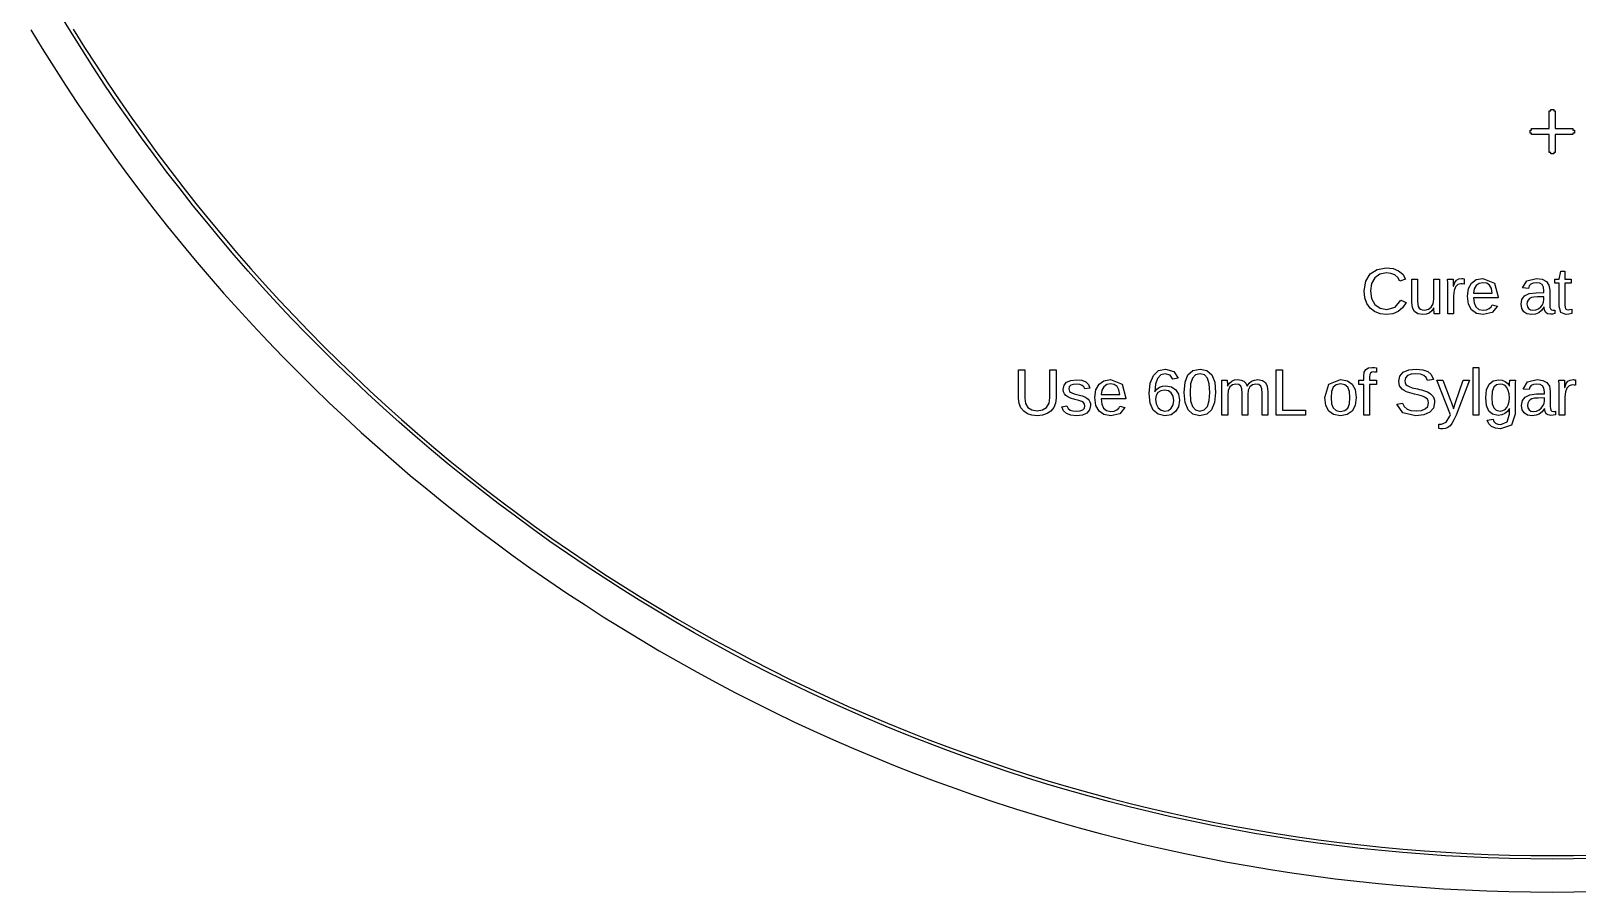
# Model space of a CAD drawing. Extents: x -16 to 132, y -40 to 113.
# Drawn here: x -10.4 to 56.3, y -39.7 to -2.6 of the extents above; entities that cross this region are included whole.
import ezdxf

# ---------------------------------------------------------------- set-up
doc = ezdxf.new("R2010")
doc.units = 0

msp = doc.modelspace()

# ---------------------------------------------------------------- linework, layer by layer
for p, q in [((-8.69507, -2.56995), (-9.17355, -1.78264)), ((-10.3958, -2.51524), (-9.90825, -3.31749)), ((-8.20695, -3.35133), (-8.69507, -2.56995)), ((-8.56737, -2.49126), (-8.08023, -3.27107)), ((-9.90825, -3.31749), (-9.41087, -4.11369)), ((-8.08023, -3.27107), (-7.58357, -4.04486)), ((-7.7093, -4.12665), (-8.20695, -3.35133)), ((-9.41087, -4.11369), (-8.90378, -4.90375)), ((-7.20216, -4.89581), (-7.7093, -4.12665)), ((-7.58357, -4.04486), (-7.07744, -4.81248)), ((-8.90378, -4.90375), (-8.38701, -5.6875)), ((-6.68562, -5.65869), (-7.20216, -4.89581)), ((-7.07744, -4.81248), (-6.56194, -5.57384)), ((-8.38701, -5.6875), (-7.86066, -6.46486)), ((-6.15976, -6.41518), (-6.68562, -5.65869)), ((-6.56194, -5.57384), (-6.03712, -6.32881)), ((55.1565, -6.00777), (55.1565, -5.94385)), ((55.1565, -5.94385), (55.2843, -5.94385)), ((55.2843, -5.94385), (55.2843, -6.00777)), ((-7.86066, -6.46486), (-7.32481, -7.2357)), ((-5.62465, -7.16516), (-6.15976, -6.41518)), ((-6.03712, -6.32881), (-5.50308, -7.07729)), ((55.0926, -6.77472), (55.0926, -6.00777)), ((55.0926, -6.00777), (55.1565, -6.00777)), ((55.2843, -6.00777), (55.3482, -6.00777)), ((55.3482, -6.00777), (55.3482, -6.77472)), ((-7.32481, -7.2357), (-6.77956, -7.99992)), ((-5.08038, -7.90851), (-5.62465, -7.16516)), ((-5.50308, -7.07729), (-4.9599, -7.81915)), ((54.2617, -6.96646), (54.2617, -6.83862)), ((54.2617, -6.83862), (54.3256, -6.83862)), ((54.3256, -6.96646), (54.2617, -6.96646)), ((54.3256, -6.83862), (54.3256, -6.77472)), ((54.3256, -6.77472), (55.0926, -6.77472)), ((54.3256, -7.03036), (54.3256, -6.96646)), ((55.0926, -7.03036), (54.3256, -7.03036)), ((55.0926, -7.79732), (55.0926, -7.03036)), ((55.3482, -6.77472), (56.1152, -6.77472)), ((56.1152, -7.03036), (55.3482, -7.03036)), ((55.3482, -7.03036), (55.3482, -7.79732)), ((56.1152, -6.77472), (56.1152, -6.83862)), ((56.1152, -6.83862), (56.1791, -6.83862)), ((56.1791, -6.96646), (56.1152, -6.96646)), ((56.1152, -6.96646), (56.1152, -7.03036)), ((56.1791, -6.83862), (56.1791, -6.96646)), ((-6.77956, -7.99992), (-6.22496, -8.75737)), ((-4.52704, -8.64513), (-5.08038, -7.90851)), ((-4.9599, -7.81915), (-4.40765, -8.55429)), ((55.1565, -7.79732), (55.0926, -7.79732)), ((55.1565, -7.86124), (55.1565, -7.79732)), ((55.2843, -7.86124), (55.1565, -7.86124)), ((55.3482, -7.79732), (55.2843, -7.79732)), ((55.2843, -7.79732), (55.2843, -7.86124)), ((-3.96469, -9.37489), (-4.52704, -8.64513)), ((-4.40765, -8.55429), (-3.84644, -9.28261)), ((-6.22496, -8.75737), (-5.6611, -9.50798)), ((-3.84644, -9.28261), (-3.27632, -10.004)), ((-5.6611, -9.50798), (-5.08809, -10.2516)), ((-3.39343, -10.0977), (-3.96469, -9.37489)), ((-5.08809, -10.2516), (-4.50598, -10.9881)), ((-2.81334, -10.8135), (-3.39343, -10.0977)), ((-3.27632, -10.004), (-2.69739, -10.7183)), ((-4.50598, -10.9881), (-3.91489, -11.7175)), ((-2.22452, -11.522), (-2.81334, -10.8135)), ((-2.69739, -10.7183), (-2.10974, -11.4255)), ((-3.91489, -11.7175), (-3.31488, -12.4395)), ((-1.62703, -12.2233), (-2.22452, -11.522)), ((-2.10974, -11.4255), (-1.51346, -12.1254)), ((-3.31488, -12.4395), (-2.70605, -13.1541)), ((-1.021, -12.9173), (-1.62703, -12.2233)), ((-1.51346, -12.1254), (-0.90863, -12.8179)), ((-2.70605, -13.1541), (-2.08852, -13.8612)), ((-0.40649, -13.6037), (-1.021, -12.9173)), ((-0.90863, -12.8179), (-0.29535, -13.5029)), ((47.1783, -13.3571), (47.3676, -13.0416)), ((47.3676, -13.0416), (47.6686, -12.8429)), ((47.5645, -13.2018), (47.4293, -13.4492)), ((47.7809, -13.0452), (47.5645, -13.2018)), ((47.6686, -12.8429), (48.0666, -12.7767)), ((48.0694, -12.993), (47.7809, -13.0452)), ((48.0666, -12.7767), (48.353, -12.8072)), ((48.262, -13.0156), (48.0694, -12.993)), ((48.4265, -13.0832), (48.262, -13.0156)), ((48.353, -12.8072), (48.5881, -12.8987)), ((48.5564, -13.1935), (48.4265, -13.0832)), ((48.6449, -13.3439), (48.5564, -13.1935)), ((48.5881, -12.8987), (48.7698, -13.0502)), ((48.896, -13.2607), (48.6449, -13.3439)), ((48.7698, -13.0502), (48.896, -13.2607)), ((49.1587, -14.2593), (49.1587, -13.2593)), ((49.1587, -13.2593), (49.4097, -13.2593)), ((49.4097, -13.2593), (49.4097, -14.2107)), ((50.1073, -14.1289), (50.1073, -13.2593)), ((50.1073, -13.2593), (50.357, -13.2593)), ((50.357, -13.2593), (50.357, -14.4395)), ((50.7118, -13.4424), (50.7056, -13.2593)), ((50.7056, -13.2593), (50.9414, -13.2593)), ((50.9414, -13.2593), (50.9497, -13.4635)), ((51.0221, -13.4035), (51.0953, -13.3023)), ((51.0953, -13.3023), (51.1889, -13.2493)), ((51.1889, -13.2493), (51.3144, -13.2316)), ((51.3144, -13.2316), (51.3647, -13.2351)), ((51.3647, -13.2351), (51.4157, -13.2455)), ((51.4157, -13.2455), (51.4157, -13.4743)), ((51.7354, -13.4299), (51.9468, -13.2812)), ((51.9468, -13.2812), (52.2326, -13.2316)), ((52.2326, -13.2316), (52.7288, -13.431)), ((53.9414, -13.6366), (54.1238, -13.3328)), ((54.1238, -13.3328), (54.5433, -13.2316)), ((54.5433, -13.2316), (54.7912, -13.264)), ((54.7912, -13.264), (54.9691, -13.3613)), ((55.3399, -13.441), (55.3399, -13.2593)), ((55.3399, -13.2593), (55.523, -13.2593)), ((55.523, -13.2593), (55.5965, -12.9237)), ((55.5965, -12.9237), (55.7629, -12.9237)), ((55.7629, -12.9237), (55.7629, -13.2593)), ((55.7629, -13.2593), (56.0403, -13.2593)), ((56.0403, -13.2593), (56.0403, -13.441)), ((-2.08852, -13.8612), (-1.46234, -14.5606)), ((0.21638, -14.2825), (-0.40649, -13.6037)), ((-0.29535, -13.5029), (0.32628, -14.1804)), ((47.1152, -13.7738), (47.1783, -13.3571)), ((47.1434, -14.0649), (47.1152, -13.7738)), ((47.4293, -13.4492), (47.3842, -13.7738)), ((47.3842, -13.7738), (47.4312, -14.0979)), ((50.7139, -13.6088), (50.7118, -13.4424)), ((50.7139, -14.7599), (50.7139, -13.6088)), ((50.9497, -13.4635), (50.9525, -13.5658)), ((50.9525, -13.5658), (50.958, -13.5658)), ((50.958, -13.5658), (51.0221, -13.4035)), ((50.984, -13.757), (50.9636, -13.9777)), ((50.9636, -13.9777), (50.9636, -14.7599)), ((51.0454, -13.5943), (50.984, -13.757)), ((51.1456, -13.4939), (51.0454, -13.5943)), ((51.2825, -13.4604), (51.1456, -13.4939)), ((51.3574, -13.4639), (51.2825, -13.4604)), ((51.4157, -13.4743), (51.3574, -13.4639)), ((51.5614, -13.9999), (51.6049, -13.6716)), ((51.6049, -14.3428), (51.5614, -13.9999)), ((51.6049, -13.6716), (51.7354, -13.4299)), ((51.8591, -13.6815), (51.8263, -13.8709)), ((51.8263, -13.8709), (52.6362, -13.8709)), ((51.9407, -13.5374), (51.8591, -13.6815)), ((52.0657, -13.4464), (51.9407, -13.5374)), ((52.2285, -13.416), (52.0657, -13.4464)), ((52.3939, -13.4433), (52.2285, -13.416)), ((52.5156, -13.5249), (52.3939, -13.4433)), ((52.5957, -13.6659), (52.5156, -13.5249)), ((52.6362, -13.8709), (52.5957, -13.6659)), ((52.7288, -13.431), (52.8942, -14.0291)), ((53.9131, -14.1351), (54.0281, -13.9833)), ((54.2021, -13.6602), (53.9414, -13.6366)), ((54.0281, -13.9833), (54.2283, -13.8876)), ((54.2327, -13.5523), (54.2021, -13.6602)), ((54.2283, -13.8876), (54.5225, -13.8501)), ((54.2937, -13.4785), (54.2327, -13.5523)), ((54.3929, -13.4358), (54.2937, -13.4785)), ((54.5378, -13.4216), (54.3929, -13.4358)), ((54.5225, -13.8501), (54.8595, -13.8446)), ((54.682, -13.4414), (54.5378, -13.4216)), ((54.7819, -13.5007), (54.682, -13.4414)), ((54.8401, -13.6057), (54.7819, -13.5007)), ((54.8595, -13.7628), (54.8401, -13.6057)), ((54.8595, -13.8446), (54.8595, -13.7628)), ((54.9691, -13.3613), (55.0762, -13.5199)), ((55.0762, -13.5199), (55.112, -13.7364)), ((55.112, -13.7364), (55.112, -14.3827)), ((55.5133, -13.441), (55.3399, -13.441)), ((55.5133, -14.4424), (55.5133, -13.441)), ((56.0403, -13.441), (55.7629, -13.441)), ((55.7629, -13.441), (55.7629, -14.3882)), ((-1.46234, -14.5606), (-0.82764, -15.2523)), ((0.84755, -14.9536), (0.21638, -14.2825)), ((0.32628, -14.1804), (0.95619, -14.8502)), ((47.2282, -14.314), (47.1434, -14.0649)), ((47.3669, -14.5158), (47.2282, -14.314)), ((47.5569, -14.6649), (47.3669, -14.5158)), ((47.4312, -14.0979), (47.5721, -14.3515)), ((47.7925, -14.757), (47.5569, -14.6649)), ((47.5721, -14.3515), (47.7932, -14.5153)), ((47.7932, -14.5153), (48.0805, -14.5699)), ((48.0805, -14.5699), (48.44, -14.4683)), ((48.5749, -14.6559), (48.339, -14.7547)), ((48.44, -14.4683), (48.6976, -14.1636)), ((48.7689, -14.494), (48.5749, -14.6559)), ((48.6976, -14.1636), (48.914, -14.2717)), ((48.914, -14.2717), (48.7689, -14.494)), ((49.1873, -14.5021), (49.1587, -14.2593)), ((49.2731, -14.6649), (49.1873, -14.5021)), ((49.4206, -14.757), (49.2731, -14.6649)), ((49.4097, -14.2107), (49.417, -14.3425)), ((49.417, -14.3425), (49.4388, -14.4409)), ((49.4388, -14.4409), (49.4766, -14.5113)), ((49.4766, -14.5113), (49.5317, -14.5588)), ((49.5317, -14.5588), (49.6105, -14.5859)), ((49.6105, -14.5859), (49.719, -14.5949)), ((49.719, -14.5949), (49.8802, -14.564)), ((49.8802, -14.564), (50.0033, -14.4715)), ((50.0215, -14.636), (49.9152, -14.7232)), ((50.0033, -14.4715), (50.0813, -14.3241)), ((50.1143, -14.5034), (50.0215, -14.636)), ((50.0813, -14.3241), (50.1073, -14.1289)), ((50.1184, -14.5034), (50.1143, -14.5034)), ((50.121, -14.5954), (50.1184, -14.5034)), ((50.1233, -14.6525), (50.121, -14.5954)), ((50.1252, -14.6897), (50.1233, -14.6525)), ((50.357, -14.4395), (50.3591, -14.6507)), ((50.3591, -14.6507), (50.3653, -14.7599)), ((51.7354, -14.5893), (51.6049, -14.3428)), ((51.9492, -14.7381), (51.7354, -14.5893)), ((52.8942, -14.0623), (51.8235, -14.0623)), ((51.8235, -14.0623), (51.8502, -14.2908)), ((51.8502, -14.2908), (51.9303, -14.4604)), ((51.9303, -14.4604), (52.0617, -14.5654)), ((52.0617, -14.5654), (52.2424, -14.6005)), ((52.2424, -14.6005), (52.3885, -14.5842)), ((52.3885, -14.5842), (52.5024, -14.5353)), ((52.5024, -14.5353), (52.5844, -14.4614)), ((52.5844, -14.4614), (52.6349, -14.3702)), ((52.854, -14.4326), (52.6338, -14.6989)), ((52.6349, -14.3702), (52.854, -14.4326)), ((52.8942, -14.0291), (52.8942, -14.0623)), ((53.8748, -14.3411), (53.9131, -14.1351)), ((53.9033, -14.5269), (53.8748, -14.3411)), ((53.9886, -14.6684), (53.9033, -14.5269)), ((54.1304, -14.7578), (53.9886, -14.6684)), ((54.1436, -14.2437), (54.1314, -14.3453)), ((54.1314, -14.3453), (54.1479, -14.4534)), ((54.1799, -14.1636), (54.1436, -14.2437)), ((54.1479, -14.4534), (54.1973, -14.5339)), ((54.2391, -14.1032), (54.1799, -14.1636)), ((54.1973, -14.5339), (54.2772, -14.5838)), ((54.3193, -14.0609), (54.2391, -14.1032)), ((54.2772, -14.5838), (54.3852, -14.6005)), ((54.4315, -14.0353), (54.3193, -14.0609)), ((54.3852, -14.6005), (54.5149, -14.5849)), ((54.5863, -14.0249), (54.4315, -14.0353)), ((54.5149, -14.5849), (54.6293, -14.538)), ((54.8595, -14.0193), (54.5863, -14.0249)), ((54.6293, -14.538), (54.7248, -14.464)), ((54.756, -14.6197), (54.6369, -14.7162)), ((54.7248, -14.464), (54.7978, -14.3667)), ((54.8595, -14.4729), (54.756, -14.6197)), ((54.7978, -14.3667), (54.8441, -14.2563)), ((54.8441, -14.2563), (54.8595, -14.1428)), ((54.8595, -14.1428), (54.8595, -14.0193)), ((54.8678, -14.4729), (54.8595, -14.4729)), ((54.8899, -14.6076), (54.8678, -14.4729)), ((54.9393, -14.701), (54.8899, -14.6076)), ((55.112, -14.3827), (55.1192, -14.48)), ((55.1192, -14.48), (55.1411, -14.5498)), ((55.1411, -14.5498), (55.1834, -14.5919)), ((55.1834, -14.5919), (55.252, -14.606)), ((55.252, -14.606), (55.2905, -14.6036)), ((55.2905, -14.6036), (55.3338, -14.5963)), ((55.3338, -14.5963), (55.3338, -14.7516)), ((55.5882, -14.6972), (55.5133, -14.4424)), ((55.7629, -14.3882), (55.7717, -14.4803)), ((55.7717, -14.4803), (55.7983, -14.5401)), ((55.7983, -14.5401), (55.8466, -14.5729)), ((55.8466, -14.5729), (55.921, -14.5838)), ((55.921, -14.5838), (55.982, -14.5789)), ((55.982, -14.5789), (56.0652, -14.5644)), ((56.0652, -14.5644), (56.0652, -14.7488)), ((-0.82764, -15.2523), (-0.18448, -15.9362)), ((1.48691, -15.617), (0.84755, -14.9536)), ((0.95619, -14.8502), (1.59427, -15.5122)), ((48.068, -14.7877), (47.7925, -14.757)), ((48.339, -14.7547), (48.068, -14.7877)), ((49.6344, -14.7877), (49.4206, -14.757)), ((49.7885, -14.7715), (49.6344, -14.7877)), ((49.9152, -14.7232), (49.7885, -14.7715)), ((50.1267, -14.7225), (50.1252, -14.6897)), ((50.1281, -14.7471), (50.1267, -14.7225)), ((50.1295, -14.7599), (50.1281, -14.7471)), ((50.3653, -14.7599), (50.1295, -14.7599)), ((50.9636, -14.7599), (50.7139, -14.7599)), ((52.2424, -14.7877), (51.9492, -14.7381)), ((52.6338, -14.6989), (52.2424, -14.7877)), ((54.3284, -14.7877), (54.1304, -14.7578)), ((54.4964, -14.7698), (54.3284, -14.7877)), ((54.6369, -14.7162), (54.4964, -14.7698)), ((55.0213, -14.7556), (54.9393, -14.701)), ((55.1411, -14.7738), (55.0213, -14.7556)), ((55.2385, -14.7683), (55.1411, -14.7738)), ((55.3338, -14.7516), (55.2385, -14.7683)), ((55.8128, -14.7821), (55.5882, -14.6972)), ((55.9404, -14.7738), (55.8128, -14.7821)), ((56.0652, -14.7488), (55.9404, -14.7738)), ((-0.18448, -15.9362), (0.46699, -16.6122)), ((2.13437, -16.2724), (1.48691, -15.617)), ((1.59427, -15.5122), (2.24043, -16.1664)), ((0.46699, -16.6122), (1.12674, -17.28)), ((2.78981, -16.9199), (2.13437, -16.2724)), ((2.24043, -16.1664), (2.89456, -16.8125)), ((1.12674, -17.28), (1.79462, -17.9398)), ((3.45314, -17.5592), (2.78981, -16.9199)), ((2.89456, -16.8125), (3.55658, -17.4506)), ((32.2068, -18.4138), (32.2068, -17.1698)), ((32.2068, -17.1698), (32.4717, -17.1698)), ((32.4717, -17.1698), (32.4717, -18.3916)), ((33.5562, -18.3736), (33.5562, -17.1698)), ((33.5562, -17.1698), (33.8197, -17.1698)), ((33.8197, -17.1698), (33.8197, -18.3888)), ((38.0173, -17.4125), (38.2375, -17.2086)), ((38.2375, -17.2086), (38.5346, -17.1406)), ((38.5346, -17.1406), (38.8952, -17.2401)), ((38.8952, -17.2401), (39.0922, -17.5387)), ((39.5094, -17.3916), (39.7215, -17.2034)), ((39.7215, -17.2034), (40.0289, -17.1406)), ((40.0289, -17.1406), (40.3289, -17.2041)), ((40.3289, -17.2041), (40.5385, -17.3944)), ((43.3206, -19.1239), (43.3206, -17.1698)), ((43.3206, -17.1698), (43.5855, -17.1698)), ((43.5855, -17.1698), (43.5855, -18.9075)), ((47.0919, -17.4541), (47.1145, -17.2776)), ((47.1145, -17.2776), (47.1821, -17.1587)), ((47.1821, -17.1587), (47.2962, -17.091)), ((47.2962, -17.091), (47.4581, -17.0685)), ((47.3846, -17.3126), (47.3523, -17.3809)), ((47.4408, -17.2762), (47.3846, -17.3126)), ((47.5233, -17.2641), (47.4408, -17.2762)), ((47.4581, -17.0685), (47.5541, -17.0727)), ((47.5753, -17.2668), (47.5233, -17.2641)), ((47.5541, -17.0727), (47.6342, -17.0852)), ((47.6342, -17.2752), (47.5753, -17.2668)), ((47.6342, -17.0852), (47.6342, -17.2752)), ((48.6508, -17.4412), (48.7949, -17.2766)), ((48.7949, -17.2766), (49.0284, -17.1746)), ((49.0284, -17.1746), (49.3448, -17.1406)), ((49.3448, -17.1406), (49.6385, -17.1661)), ((49.6385, -17.1661), (49.8538, -17.2426)), ((49.8538, -17.2426), (50.0036, -17.3804)), ((51.8109, -19.1239), (51.8109, -17.0657)), ((51.8109, -17.0657), (52.0606, -17.0657)), ((52.0606, -17.0657), (52.0606, -19.1239)), ((1.79462, -17.9398), (2.47055, -18.5913)), ((4.12428, -18.1904), (3.45314, -17.5592)), ((3.55658, -17.4506), (4.22638, -18.0805)), ((34.1296, -18.0199), (34.1662, -17.8391)), ((34.1662, -17.8391), (34.2759, -17.7072)), ((34.2759, -17.7072), (34.4557, -17.6266)), ((34.3924, -17.9041), (34.3723, -17.995)), ((34.3723, -17.995), (34.3806, -18.0532)), ((34.4528, -17.8396), (34.3924, -17.9041)), ((34.5554, -17.8011), (34.4528, -17.8396)), ((34.4557, -17.6266), (34.7024, -17.5997)), ((34.7024, -17.7883), (34.5554, -17.8011)), ((34.7024, -17.5997), (34.9252, -17.6215)), ((34.8395, -17.8017), (34.7024, -17.7883)), ((34.9458, -17.8417), (34.8395, -17.8017)), ((34.9252, -17.6215), (35.097, -17.6871)), ((35.0192, -17.9067), (34.9458, -17.8417)), ((35.0575, -17.995), (35.0192, -17.9067)), ((35.2821, -17.9672), (35.0575, -17.995)), ((35.097, -17.6871), (35.2164, -17.8008)), ((35.2164, -17.8008), (35.2821, -17.9672)), ((35.5421, -18.0355), (35.6727, -17.7939)), ((35.6727, -17.7939), (35.884, -17.6451)), ((35.8779, -17.9014), (35.7963, -18.0454)), ((36.0029, -17.8103), (35.8779, -17.9014)), ((35.884, -17.6451), (36.1699, -17.5956)), ((36.1657, -17.78), (36.0029, -17.8103)), ((36.3311, -17.8072), (36.1657, -17.78)), ((36.1699, -17.5956), (36.666, -17.7949)), ((36.4528, -17.8889), (36.3311, -17.8072)), ((36.5329, -18.0298), (36.4528, -17.8889)), ((36.666, -17.7949), (36.8314, -18.393)), ((37.8356, -18.1919), (37.8811, -17.7432)), ((37.8811, -17.7432), (38.0173, -17.4125)), ((38.1132, -17.7857), (38.0839, -18.1184)), ((38.2011, -17.5421), (38.1132, -17.7857)), ((38.1657, -18.0073), (38.2753, -17.9263)), ((38.3424, -17.3929), (38.2011, -17.5421)), ((38.2753, -17.9263), (38.4077, -17.8769)), ((38.5318, -17.3431), (38.3424, -17.3929)), ((38.4077, -17.8769), (38.5582, -17.8604)), ((38.7364, -17.4028), (38.5318, -17.3431)), ((38.5582, -17.8604), (38.8007, -17.9027)), ((38.8536, -17.5816), (38.7364, -17.4028)), ((38.8007, -17.9027), (38.9874, -18.0296)), ((39.0922, -17.5387), (38.8536, -17.5816)), ((39.3451, -18.1461), (39.3862, -17.7058)), ((39.3862, -17.7058), (39.5094, -17.3916)), ((39.6226, -17.7779), (39.5975, -18.1461)), ((39.698, -17.5304), (39.6226, -17.7779)), ((39.831, -17.3899), (39.698, -17.5304)), ((40.0289, -17.3431), (39.831, -17.3899)), ((40.2218, -17.3906), (40.0289, -17.3431)), ((40.3513, -17.5331), (40.2218, -17.3906)), ((40.4246, -17.7814), (40.3513, -17.5331)), ((40.4491, -18.1461), (40.4246, -17.7814)), ((40.5385, -17.3944), (40.6618, -17.7092)), ((40.6618, -17.7092), (40.7029, -18.1461)), ((40.9717, -17.7325), (40.9655, -17.6233)), ((40.9655, -17.6233), (41.2013, -17.6233)), ((40.9738, -17.9437), (40.9717, -17.7325)), ((40.9738, -19.1239), (40.9738, -17.9437)), ((41.2013, -17.6233), (41.2027, -17.6361)), ((41.2027, -17.6361), (41.2041, -17.6607)), ((41.2041, -17.6607), (41.2056, -17.6935)), ((41.2056, -17.6935), (41.2075, -17.7308)), ((41.2075, -17.7308), (41.2098, -17.7878)), ((41.2098, -17.7878), (41.2124, -17.8798)), ((41.2124, -17.8798), (41.2165, -17.8798)), ((41.2165, -17.8798), (41.3029, -17.7446)), ((41.315, -17.9104), (41.2453, -18.0574)), ((41.3029, -17.7446), (41.401, -17.658)), ((41.4246, -17.8188), (41.315, -17.9104)), ((41.401, -17.658), (41.5164, -17.6111)), ((41.5674, -17.7883), (41.4246, -17.8188)), ((41.5164, -17.6111), (41.6548, -17.5956)), ((41.6988, -17.8091), (41.5674, -17.7883)), ((41.6548, -17.5956), (41.8075, -17.6125)), ((41.7824, -17.8715), (41.6988, -17.8091)), ((41.8271, -17.9884), (41.7824, -17.8715)), ((41.8075, -17.6125), (41.9245, -17.6635)), ((41.842, -18.1725), (41.8271, -17.9884)), ((41.9245, -17.6635), (42.0086, -17.7516)), ((42.0086, -17.7516), (42.0625, -17.8798)), ((42.0625, -17.8798), (42.0667, -17.8798)), ((42.0667, -17.8798), (42.1525, -17.7498)), ((42.1797, -17.9097), (42.1116, -18.0565)), ((42.1525, -17.7498), (42.2546, -17.6621)), ((42.2888, -17.8187), (42.1797, -17.9097)), ((42.2546, -17.6621), (42.3765, -17.6122)), ((42.4342, -17.7883), (42.2888, -17.8187)), ((42.3765, -17.6122), (42.5216, -17.5956)), ((42.5656, -17.8091), (42.4342, -17.7883)), ((42.5216, -17.5956), (42.718, -17.6264)), ((42.6492, -17.8715), (42.5656, -17.8091)), ((42.6939, -17.9884), (42.6492, -17.8715)), ((42.7088, -18.1725), (42.6939, -17.9884)), ((42.718, -17.6264), (42.8524, -17.719)), ((42.8524, -17.719), (42.9299, -17.8819)), ((42.9299, -17.8819), (42.9557, -18.1239)), ((45.4174, -18.3722), (45.5856, -17.7897)), ((45.5856, -17.7897), (46.0901, -17.5956)), ((45.7773, -17.9236), (45.704, -18.1075)), ((45.9054, -17.8159), (45.7773, -17.9236)), ((46.0942, -17.78), (45.9054, -17.8159)), ((46.0901, -17.5956), (46.3886, -17.6429)), ((46.2806, -17.8152), (46.0942, -17.78)), ((46.4042, -17.9208), (46.2806, -17.8152)), ((46.3886, -17.6429), (46.5963, -17.7849)), ((46.4734, -18.104), (46.4042, -17.9208)), ((46.5963, -17.7849), (46.718, -18.0264)), ((46.8811, -17.8049), (46.8811, -17.6233)), ((46.8811, -17.6233), (47.0919, -17.6233)), ((47.0919, -17.8049), (46.8811, -17.8049)), ((47.0919, -17.6233), (47.0919, -17.4541)), ((47.0919, -19.1239), (47.0919, -17.8049)), ((47.3523, -17.3809), (47.3416, -17.4887)), ((47.3416, -17.4887), (47.3416, -17.6233)), ((47.3416, -17.6233), (47.6342, -17.6233)), ((47.6342, -17.8049), (47.3416, -17.8049)), ((47.3416, -17.8049), (47.3416, -19.1239)), ((47.6342, -17.6233), (47.6342, -17.8049)), ((48.6028, -17.6635), (48.6508, -17.4412)), ((48.612, -17.7668), (48.6028, -17.6635)), ((48.6396, -17.8577), (48.612, -17.7668)), ((48.6845, -17.9369), (48.6396, -17.8577)), ((48.7457, -18.0054), (48.6845, -17.9369)), ((48.8277, -18.0655), (48.7457, -18.0054)), ((48.8916, -17.5148), (48.8608, -17.6496)), ((48.8608, -17.6496), (48.8727, -17.732)), ((48.8727, -17.732), (48.9086, -17.7987)), ((48.9842, -17.418), (48.8916, -17.5148)), ((48.9086, -17.7987), (48.967, -17.8531)), ((48.967, -17.8531), (49.0466, -17.8986)), ((49.1354, -17.3598), (48.9842, -17.418)), ((49.0466, -17.8986), (49.1815, -17.9442)), ((49.3421, -17.3403), (49.1354, -17.3598)), ((49.1815, -17.9442), (49.4059, -17.9991)), ((49.5324, -17.3578), (49.3421, -17.3403)), ((49.4059, -17.9991), (49.4958, -18.0201)), ((49.6763, -17.4104), (49.5324, -17.3578)), ((49.7775, -17.5018), (49.6763, -17.4104)), ((49.84, -17.6358), (49.7775, -17.5018)), ((50.1007, -17.59), (49.84, -17.6358)), ((50.0036, -17.3804), (50.1007, -17.59)), ((50.8345, -19.1169), (50.2395, -17.6233)), ((50.2395, -17.6233), (50.5058, -17.6233)), ((50.5058, -17.6233), (50.822, -18.4526)), ((51.055, -18.5788), (51.3837, -17.6233)), ((51.6472, -17.6233), (51.0702, -19.1239)), ((51.3837, -17.6233), (51.6472, -17.6233)), ((52.39, -18.0305), (52.4945, -17.789)), ((52.4945, -17.789), (52.6701, -17.647)), ((52.7005, -17.9242), (52.6349, -18.1059)), ((52.6701, -17.647), (52.9182, -17.5997)), ((52.8138, -17.8202), (52.7005, -17.9242)), ((52.9792, -17.7855), (52.8138, -17.8202)), ((52.9182, -17.5997), (53.0671, -17.6179)), ((53.0883, -17.8031), (52.9792, -17.7855)), ((53.0671, -17.6179), (53.1949, -17.6725)), ((53.1852, -17.8556), (53.0883, -17.8031)), ((53.2658, -17.9412), (53.1852, -17.8556)), ((53.1949, -17.6725), (53.2987, -17.7607)), ((53.3259, -18.0581), (53.2658, -17.9412)), ((53.2987, -17.7607), (53.3759, -17.8798)), ((53.3759, -17.8798), (53.3786, -17.8798)), ((53.3786, -17.8798), (53.38, -17.823)), ((53.38, -17.823), (53.3842, -17.7356)), ((53.3842, -17.7356), (53.3897, -17.6562)), ((53.3897, -17.6562), (53.3953, -17.6233)), ((53.3953, -17.6233), (53.6324, -17.6233)), ((53.6262, -17.7384), (53.6241, -17.9339)), ((53.6241, -17.9339), (53.6241, -19.0809)), ((53.6324, -17.6233), (53.6262, -17.7384)), ((53.9658, -18.0005), (54.1482, -17.6968)), ((54.2265, -18.0241), (53.9658, -18.0005)), ((54.1482, -17.6968), (54.5677, -17.5956)), ((54.257, -17.9163), (54.2265, -18.0241)), ((54.3181, -17.8424), (54.257, -17.9163)), ((54.4173, -17.7998), (54.3181, -17.8424)), ((54.5622, -17.7855), (54.4173, -17.7998)), ((54.7064, -17.8053), (54.5622, -17.7855)), ((54.5677, -17.5956), (54.8156, -17.628)), ((54.8063, -17.8646), (54.7064, -17.8053)), ((54.8645, -17.9697), (54.8063, -17.8646)), ((54.8156, -17.628), (54.9935, -17.7252)), ((54.8839, -18.1267), (54.8645, -17.9697)), ((54.9935, -17.7252), (55.1006, -17.8838)), ((55.1006, -17.8838), (55.1364, -18.1004)), ((55.5162, -17.8064), (55.5099, -17.6233)), ((55.5099, -17.6233), (55.7457, -17.6233)), ((55.5182, -17.9728), (55.5162, -17.8064)), ((55.5182, -19.1239), (55.5182, -17.9728)), ((55.7457, -17.6233), (55.754, -17.8275)), ((55.754, -17.8275), (55.7568, -17.9298)), ((55.7568, -17.9298), (55.7623, -17.9298)), ((55.7623, -17.9298), (55.8265, -17.7675)), ((55.8497, -17.9582), (55.7884, -18.121)), ((55.8265, -17.7675), (55.8996, -17.6663)), ((55.9499, -17.8578), (55.8497, -17.9582)), ((55.8996, -17.6663), (55.9933, -17.6132)), ((56.0869, -17.8244), (55.9499, -17.8578)), ((55.9933, -17.6132), (56.1188, -17.5956)), ((56.1618, -17.8279), (56.0869, -17.8244)), ((56.1188, -17.5956), (56.1691, -17.599)), ((56.22, -17.8382), (56.1618, -17.8279)), ((56.1691, -17.599), (56.22, -17.6094)), ((56.22, -17.6094), (56.22, -17.8382)), ((2.47055, -18.5913), (3.15443, -19.2344)), ((4.80312, -18.8133), (4.12428, -18.1904)), ((4.22638, -18.0805), (4.90385, -18.7021)), ((32.2314, -18.6281), (32.2068, -18.4138)), ((32.3053, -18.8105), (32.2314, -18.6281)), ((32.4717, -18.3916), (32.5057, -18.627)), ((32.5057, -18.627), (32.6076, -18.798)), ((33.4099, -18.7931), (33.5197, -18.6164)), ((33.5197, -18.6164), (33.5562, -18.3736)), ((33.7946, -18.6097), (33.7192, -18.798)), ((33.8197, -18.3888), (33.7946, -18.6097)), ((34.1425, -18.1222), (34.1296, -18.0199)), ((34.1809, -18.2072), (34.1425, -18.1222)), ((34.2421, -18.2777), (34.1809, -18.2072)), ((34.3231, -18.3368), (34.2421, -18.2777)), ((34.445, -18.3907), (34.3231, -18.3368)), ((34.3806, -18.0532), (34.4056, -18.1004)), ((34.4056, -18.1004), (34.4469, -18.1389)), ((34.6289, -18.4457), (34.445, -18.3907)), ((34.4469, -18.1389), (34.5041, -18.1711)), ((34.5041, -18.1711), (34.6053, -18.2058)), ((34.6053, -18.2058), (34.7787, -18.2515)), ((34.8078, -18.4928), (34.6289, -18.4457)), ((34.7787, -18.2515), (34.9493, -18.2996)), ((34.925, -18.5337), (34.8078, -18.4928)), ((35.0048, -18.5844), (34.925, -18.5337)), ((34.9493, -18.2996), (35.0644, -18.3438)), ((35.0505, -18.6482), (35.0048, -18.5844)), ((35.0658, -18.7286), (35.0505, -18.6482)), ((35.0644, -18.3438), (35.1426, -18.3883)), ((35.1426, -18.3883), (35.2024, -18.4374)), ((35.2024, -18.4374), (35.2473, -18.4927)), ((35.2473, -18.4927), (35.2807, -18.556)), ((35.2807, -18.556), (35.3016, -18.6279)), ((35.3016, -18.6279), (35.3085, -18.7092)), ((35.4986, -18.3639), (35.5421, -18.0355)), ((35.5421, -18.7068), (35.4986, -18.3639)), ((36.8314, -18.4263), (35.7607, -18.4263)), ((35.7607, -18.4263), (35.7874, -18.6548)), ((35.7963, -18.0454), (35.7635, -18.2349)), ((35.7635, -18.2349), (36.5734, -18.2349)), ((35.7874, -18.6548), (35.8675, -18.8243)), ((36.5734, -18.2349), (36.5329, -18.0298)), ((36.8314, -18.393), (36.8314, -18.4263)), ((37.8793, -18.6048), (37.8356, -18.1919)), ((38.0104, -18.9062), (37.8793, -18.6048)), ((38.0839, -18.1184), (38.1657, -18.0073)), ((38.1357, -18.2763), (38.1089, -18.436)), ((38.1089, -18.436), (38.1368, -18.6416)), ((38.2163, -18.1552), (38.1357, -18.2763)), ((38.1368, -18.6416), (38.2205, -18.8063)), ((38.3406, -18.0787), (38.2163, -18.1552)), ((38.4986, -18.0532), (38.3406, -18.0787)), ((38.664, -18.082), (38.4986, -18.0532)), ((38.7884, -18.1683), (38.664, -18.082)), ((38.8665, -18.3077), (38.7884, -18.1683)), ((38.8925, -18.4956), (38.8665, -18.3077)), ((38.8668, -18.6851), (38.8925, -18.4956)), ((38.9874, -18.0296), (39.1065, -18.228)), ((39.1462, -18.4845), (39.1043, -18.7612)), ((39.1065, -18.228), (39.1462, -18.4845)), ((39.3874, -18.5795), (39.3451, -18.1461)), ((39.5143, -18.8951), (39.3874, -18.5795)), ((39.5975, -18.1461), (39.623, -18.5064)), ((39.623, -18.5064), (39.6994, -18.755)), ((40.3465, -18.7508), (40.4234, -18.5012)), ((40.4234, -18.5012), (40.4491, -18.1461)), ((40.6597, -18.5778), (40.5302, -18.8937)), ((40.7029, -18.1461), (40.6597, -18.5778)), ((41.2453, -18.0574), (41.2221, -18.2543)), ((41.2221, -18.2543), (41.2221, -19.1239)), ((41.842, -19.1239), (41.842, -18.1725)), ((42.1116, -18.0565), (42.0889, -18.2543)), ((42.0889, -18.2543), (42.0889, -19.1239)), ((42.7088, -19.1239), (42.7088, -18.1725)), ((42.9557, -18.1239), (42.9557, -19.1239)), ((45.4594, -18.7062), (45.4174, -18.3722)), ((45.704, -18.1075), (45.6796, -18.3722)), ((45.6796, -18.3722), (45.7036, -18.632)), ((45.7036, -18.632), (45.7759, -18.8181)), ((46.4, -18.8229), (46.4723, -18.6381)), ((46.4723, -18.6381), (46.4964, -18.3722)), ((46.4964, -18.3722), (46.4734, -18.104)), ((46.7586, -18.3722), (46.7152, -18.7158)), ((46.718, -18.0264), (46.7586, -18.3722)), ((48.5113, -18.6551), (48.7679, -18.6038)), ((48.7751, -19.0275), (48.5113, -18.6551)), ((48.7679, -18.6038), (48.8372, -18.7565)), ((48.935, -18.1198), (48.8277, -18.0655)), ((49.0829, -18.1711), (48.935, -18.1198)), ((49.2866, -18.2224), (49.0829, -18.1711)), ((49.4138, -18.2519), (49.2866, -18.2224)), ((49.5293, -18.2793), (49.4138, -18.2519)), ((49.4958, -18.0201), (49.5854, -18.0414)), ((49.6312, -18.3088), (49.5293, -18.2793)), ((49.5854, -18.0414), (49.673, -18.065)), ((49.7179, -18.3445), (49.6312, -18.3088)), ((49.673, -18.065), (49.7567, -18.0927)), ((49.7881, -18.3885), (49.7179, -18.3445)), ((49.7567, -18.0927), (49.836, -18.1252)), ((49.8407, -18.4429), (49.7881, -18.3885)), ((49.836, -18.1252), (49.91, -18.1628)), ((49.8734, -18.5116), (49.8407, -18.4429)), ((49.8495, -18.7482), (49.8843, -18.5983)), ((49.8843, -18.5983), (49.8734, -18.5116)), ((49.91, -18.1628), (49.9767, -18.2075)), ((49.9767, -18.2075), (50.0341, -18.2613)), ((50.0341, -18.2613), (50.0811, -18.3247)), ((50.0811, -18.3247), (50.1166, -18.3986)), ((50.1465, -18.5844), (50.0936, -18.8243)), ((50.1166, -18.3986), (50.139, -18.4845)), ((50.139, -18.4845), (50.1465, -18.5844)), ((50.822, -18.4526), (50.8386, -18.4991)), ((50.8386, -18.4991), (50.8591, -18.5578)), ((50.8591, -18.5578), (50.901, -18.6801)), ((50.9579, -18.8521), (51.055, -18.5788)), ((52.3551, -18.3763), (52.39, -18.0305)), ((52.3875, -18.7165), (52.3551, -18.3763)), ((52.6349, -18.1059), (52.6131, -18.3736)), ((52.6131, -18.3736), (52.6335, -18.6381)), ((52.6335, -18.6381), (52.6949, -18.816)), ((53.3634, -18.2032), (53.3259, -18.0581)), ((53.3259, -18.6822), (53.3634, -18.5402)), ((53.3759, -18.3736), (53.3634, -18.2032)), ((53.3634, -18.5402), (53.3759, -18.3736)), ((53.8992, -18.705), (53.9376, -18.4991)), ((53.9376, -18.4991), (54.0525, -18.3472)), ((54.0525, -18.3472), (54.2527, -18.2515)), ((54.168, -18.6076), (54.1558, -18.7092)), ((54.2044, -18.5275), (54.168, -18.6076)), ((54.2635, -18.4672), (54.2044, -18.5275)), ((54.2527, -18.2515), (54.5469, -18.2141)), ((54.3437, -18.4249), (54.2635, -18.4672)), ((54.4559, -18.3992), (54.3437, -18.4249)), ((54.6107, -18.3888), (54.4559, -18.3992)), ((54.5469, -18.2141), (54.8839, -18.2085)), ((54.8839, -18.3833), (54.6107, -18.3888)), ((54.8222, -18.7307), (54.8685, -18.6203)), ((54.8685, -18.6203), (54.8839, -18.5067)), ((54.8839, -18.2085), (54.8839, -18.1267)), ((54.8839, -18.5067), (54.8839, -18.3833)), ((55.1364, -18.1004), (55.1364, -18.7466)), ((55.7884, -18.121), (55.7679, -18.3417)), ((55.7679, -18.3417), (55.7679, -19.1239)), ((3.15443, -19.2344), (3.84615, -19.8691)), ((5.48953, -19.4278), (4.80312, -18.8133)), ((4.90385, -18.7021), (5.5889, -19.3154)), ((5.5889, -19.3154), (6.28143, -19.9203)), ((32.4238, -18.9571), (32.3053, -18.8105)), ((32.5826, -19.0643), (32.4238, -18.9571)), ((32.7768, -19.1298), (32.5826, -19.0643)), ((32.6076, -18.798), (32.7737, -18.902)), ((32.7737, -18.902), (33.0001, -18.9366)), ((33.0015, -19.1516), (32.7768, -19.1298)), ((33.0001, -18.9366), (33.2343, -18.9008)), ((33.2346, -19.1289), (33.0015, -19.1516)), ((33.2343, -18.9008), (33.4099, -18.7931)), ((33.4349, -19.0608), (33.2346, -19.1289)), ((33.5979, -18.9497), (33.4349, -19.0608)), ((33.7192, -18.798), (33.5979, -18.9497)), ((34.07, -18.7716), (34.2905, -18.7286)), ((34.1423, -18.9413), (34.07, -18.7716)), ((34.2676, -19.0594), (34.1423, -18.9413)), ((34.4516, -19.1286), (34.2676, -19.0594)), ((34.2905, -18.7286), (34.3394, -18.8331)), ((34.3394, -18.8331), (34.4222, -18.9055)), ((34.4222, -18.9055), (34.5415, -18.9476)), ((34.6996, -19.1516), (34.4516, -19.1286)), ((34.5415, -18.9476), (34.6996, -18.9616)), ((34.6996, -18.9616), (34.8642, -18.9471)), ((34.956, -19.1228), (34.6996, -19.1516)), ((34.8642, -18.9471), (34.9777, -18.9034)), ((35.1483, -19.0365), (34.956, -19.1228)), ((34.9777, -18.9034), (35.0438, -18.8306)), ((35.0438, -18.8306), (35.0658, -18.7286)), ((35.2684, -18.8971), (35.1483, -19.0365)), ((35.3085, -18.7092), (35.2684, -18.8971)), ((35.6727, -18.9533), (35.5421, -18.7068)), ((35.8864, -19.102), (35.6727, -18.9533)), ((35.8675, -18.8243), (35.9989, -18.9294)), ((36.1796, -19.1516), (35.8864, -19.102)), ((35.9989, -18.9294), (36.1796, -18.9644)), ((36.1796, -18.9644), (36.3257, -18.9481)), ((36.571, -19.0629), (36.1796, -19.1516)), ((36.3257, -18.9481), (36.4396, -18.8992)), ((36.4396, -18.8992), (36.5216, -18.8254)), ((36.5216, -18.8254), (36.5721, -18.7342)), ((36.7912, -18.7966), (36.571, -19.0629)), ((36.5721, -18.7342), (36.7912, -18.7966)), ((38.224, -19.0902), (38.0104, -18.9062)), ((38.2205, -18.8063), (38.3479, -18.9145)), ((38.5152, -19.1516), (38.224, -19.0902)), ((38.3479, -18.9145), (38.5069, -18.9505)), ((38.5069, -18.9505), (38.6678, -18.9202)), ((38.7787, -19.1069), (38.5152, -19.1516)), ((38.6678, -18.9202), (38.7898, -18.8292)), ((38.9784, -18.9727), (38.7787, -19.1069)), ((38.7898, -18.8292), (38.8668, -18.6851)), ((39.1043, -18.7612), (38.9784, -18.9727)), ((39.7254, -19.0875), (39.5143, -18.8951)), ((39.6994, -18.755), (39.8314, -18.8996)), ((40.0205, -19.1516), (39.7254, -19.0875)), ((39.8314, -18.8996), (40.0233, -18.9478)), ((40.3164, -19.0871), (40.0205, -19.1516)), ((40.0233, -18.9478), (40.2143, -18.8985)), ((40.2143, -18.8985), (40.3465, -18.7508)), ((40.5302, -18.8937), (40.3164, -19.0871)), ((41.2221, -19.1239), (40.9738, -19.1239)), ((42.0889, -19.1239), (41.842, -19.1239)), ((42.9557, -19.1239), (42.7088, -19.1239)), ((44.573, -19.1239), (43.3206, -19.1239)), ((43.5855, -18.9075), (44.573, -18.9075)), ((44.573, -18.9075), (44.573, -19.1239)), ((45.5852, -18.9512), (45.4594, -18.7062)), ((45.7933, -19.1015), (45.5852, -18.9512)), ((45.7759, -18.8181), (45.8999, -18.9299)), ((46.0817, -19.1516), (45.7933, -19.1015)), ((45.8999, -18.9299), (46.079, -18.9672)), ((46.079, -18.9672), (46.2716, -18.9311)), ((46.3727, -19.1034), (46.0817, -19.1516)), ((46.2716, -18.9311), (46.4, -18.8229)), ((46.5852, -18.9588), (46.3727, -19.1034)), ((46.7152, -18.7158), (46.5852, -18.9588)), ((47.3416, -19.1239), (47.0919, -19.1239)), ((49.3393, -19.1516), (48.7751, -19.0275)), ((48.8372, -18.7565), (48.9565, -18.8625)), ((48.9565, -18.8625), (49.1267, -18.9243)), ((49.1267, -18.9243), (49.349, -18.945)), ((49.6803, -19.1145), (49.3393, -19.1516)), ((49.349, -18.945), (49.5763, -18.9229)), ((49.5763, -18.9229), (49.7449, -18.8569)), ((49.9349, -19.0032), (49.6803, -19.1145)), ((49.7449, -18.8569), (49.8495, -18.7482)), ((50.0936, -18.8243), (49.9349, -19.0032)), ((50.6507, -19.4335), (50.8109, -19.1766)), ((50.8109, -19.1766), (50.8345, -19.1169)), ((50.9804, -19.3331), (50.8969, -19.481)), ((50.901, -18.6801), (50.9416, -18.8)), ((50.9416, -18.8), (50.9579, -18.8521)), ((51.0702, -19.1239), (50.9804, -19.3331)), ((52.0606, -19.1239), (51.8109, -19.1239)), ((52.4848, -18.9519), (52.3875, -18.7165)), ((52.4175, -19.343), (52.6686, -19.3069)), ((52.651, -19.0892), (52.4848, -18.9519)), ((52.8905, -19.135), (52.651, -19.0892)), ((52.6686, -19.3069), (52.7086, -19.399)), ((52.6949, -18.816), (52.8058, -18.9169)), ((52.8058, -18.9169), (52.9751, -18.9505)), ((53.0451, -19.1168), (52.8905, -19.135)), ((52.9751, -18.9505), (53.0863, -18.9332)), ((53.1789, -19.0622), (53.0451, -19.1168)), ((53.0863, -18.9332), (53.1845, -18.8812)), ((53.2892, -18.9715), (53.1789, -19.0622)), ((53.1845, -18.8812), (53.2656, -18.7967)), ((53.2656, -18.7967), (53.3259, -18.6822)), ((53.2826, -19.4141), (53.3759, -19.0864)), ((53.3731, -18.8451), (53.2892, -18.9715)), ((53.3759, -18.8451), (53.3731, -18.8451)), ((53.3759, -19.0864), (53.3759, -18.8451)), ((53.6241, -19.0809), (53.4671, -19.5552)), ((53.9277, -18.8909), (53.8992, -18.705)), ((54.013, -19.0323), (53.9277, -18.8909)), ((54.1548, -19.1218), (54.013, -19.0323)), ((54.3528, -19.1516), (54.1548, -19.1218)), ((54.1558, -18.7092), (54.1723, -18.8174)), ((54.1723, -18.8174), (54.2217, -18.8978)), ((54.2217, -18.8978), (54.3016, -18.9478)), ((54.3016, -18.9478), (54.4096, -18.9644)), ((54.5208, -19.1338), (54.3528, -19.1516)), ((54.4096, -18.9644), (54.5393, -18.9488)), ((54.6614, -19.0802), (54.5208, -19.1338)), ((54.5393, -18.9488), (54.6537, -18.902)), ((54.6537, -18.902), (54.7492, -18.828)), ((54.7805, -18.9836), (54.6614, -19.0802)), ((54.7492, -18.828), (54.8222, -18.7307)), ((54.8839, -18.8368), (54.7805, -18.9836)), ((54.8923, -18.8368), (54.8839, -18.8368)), ((54.9143, -18.9715), (54.8923, -18.8368)), ((54.9637, -19.0649), (54.9143, -18.9715)), ((55.0457, -19.1196), (54.9637, -19.0649)), ((55.1655, -19.1377), (55.0457, -19.1196)), ((55.1364, -18.7466), (55.1436, -18.8439)), ((55.1436, -18.8439), (55.1655, -18.9138)), ((55.1655, -18.9138), (55.2078, -18.9559)), ((55.2629, -19.1322), (55.1655, -19.1377)), ((55.2078, -18.9559), (55.2764, -18.9699)), ((55.3582, -19.1156), (55.2629, -19.1322)), ((55.2764, -18.9699), (55.3149, -18.9675)), ((55.3149, -18.9675), (55.3582, -18.9602)), ((55.3582, -18.9602), (55.3582, -19.1156)), ((55.7679, -19.1239), (55.5182, -19.1239)), ((3.84615, -19.8691), (4.54559, -20.4953)), ((6.18346, -20.0338), (5.48953, -19.4278)), ((6.28143, -19.9203), (6.98132, -20.5165)), ((50.3255, -19.6981), (50.3255, -19.5108)), ((50.3255, -19.5108), (50.3809, -19.5171)), ((50.4031, -19.7095), (50.3255, -19.6981)), ((50.3809, -19.5171), (50.442, -19.5192)), ((50.4974, -19.7133), (50.4031, -19.7095)), ((50.442, -19.5192), (50.6507, -19.4335)), ((50.6145, -19.6989), (50.4974, -19.7133)), ((50.7186, -19.6558), (50.6145, -19.6989)), ((50.8121, -19.5833), (50.7186, -19.6558)), ((50.8969, -19.481), (50.8121, -19.5833)), ((52.4851, -19.5002), (52.4175, -19.343)), ((52.6048, -19.6169), (52.4851, -19.5002)), ((52.7753, -19.6892), (52.6048, -19.6169)), ((52.7086, -19.399), (52.7788, -19.4671)), ((52.9959, -19.7133), (52.7753, -19.6892)), ((52.7788, -19.4671), (52.8774, -19.5093)), ((52.8774, -19.5093), (53.0028, -19.5233)), ((53.4671, -19.5552), (52.9959, -19.7133)), ((53.0028, -19.5233), (53.2826, -19.4141)), ((4.54559, -20.4953), (5.25269, -21.1129)), ((6.88475, -20.6313), (6.18346, -20.0338)), ((7.59332, -21.2201), (6.88475, -20.6313)), ((6.98132, -20.5165), (7.68849, -21.1042)), ((5.25269, -21.1129), (5.96729, -21.7217)), ((8.30908, -21.8002), (7.59332, -21.2201)), ((7.68849, -21.1042), (8.4028, -21.6831)), ((5.96729, -21.7217), (6.68932, -22.3217)), ((9.03189, -22.3715), (8.30908, -21.8002)), ((8.4028, -21.6831), (9.12418, -22.2532)), ((6.68932, -22.3217), (7.41866, -22.9128)), ((9.76166, -22.9338), (9.03189, -22.3715)), ((9.12418, -22.2532), (9.85249, -22.8145)), ((7.41866, -22.9128), (8.15518, -23.4949)), ((10.4983, -23.4872), (9.76166, -22.9338)), ((9.85249, -22.8145), (10.5876, -23.3667)), ((8.15518, -23.4949), (8.8988, -24.0679)), ((11.2416, -24.0314), (10.4983, -23.4872)), ((10.5876, -23.3667), (11.3295, -23.9099)), ((11.3295, -23.9099), (12.078, -24.4439)), ((8.8988, -24.0679), (9.64941, -24.6318)), ((9.64941, -24.6318), (10.4069, -25.1864)), ((11.9916, -24.5666), (11.2416, -24.0314)), ((12.7481, -25.0924), (11.9916, -24.5666)), ((12.078, -24.4439), (12.8329, -24.9687)), ((10.4069, -25.1864), (11.1711, -25.7316)), ((13.511, -25.609), (12.7481, -25.0924)), ((12.8329, -24.9687), (13.5943, -25.4842)), ((11.1711, -25.7316), (11.9419, -26.2675)), ((14.2801, -26.1161), (13.511, -25.609)), ((13.5943, -25.4842), (14.3619, -25.9904)), ((14.3619, -25.9904), (15.1357, -26.487)), ((11.9419, -26.2675), (12.7193, -26.7938)), ((15.0555, -26.6138), (14.2801, -26.1161)), ((15.8368, -27.1019), (15.0555, -26.6138)), ((15.1357, -26.487), (15.9155, -26.9742)), ((12.7193, -26.7938), (13.503, -27.3106)), ((13.503, -27.3106), (14.2931, -27.8177)), ((16.6241, -27.5804), (15.8368, -27.1019)), ((15.9155, -26.9742), (16.7012, -27.4517)), ((14.2931, -27.8177), (15.0893, -28.315)), ((17.4173, -28.0491), (16.6241, -27.5804)), ((16.7012, -27.4517), (17.4928, -27.9196)), ((17.4928, -27.9196), (18.29, -28.3777)), ((15.0893, -28.315), (15.8915, -28.8026)), ((18.2161, -28.5082), (17.4173, -28.0491)), ((19.0205, -28.9574), (18.2161, -28.5082)), ((18.29, -28.3777), (19.0928, -28.8259)), ((15.8915, -28.8026), (16.6997, -29.2803)), ((16.6997, -29.2803), (17.5137, -29.748)), ((19.8303, -29.3966), (19.0205, -28.9574)), ((19.0928, -28.8259), (19.901, -29.2643)), ((19.901, -29.2643), (20.7145, -29.6928)), ((17.5137, -29.748), (18.3333, -30.2057)), ((20.6455, -29.8259), (19.8303, -29.3966)), ((21.4658, -30.2452), (20.6455, -29.8259)), ((20.7145, -29.6928), (21.5333, -30.1112)), ((18.3333, -30.2057), (19.1586, -30.6534)), ((19.1586, -30.6534), (19.9892, -31.0908)), ((22.2913, -30.6544), (21.4658, -30.2452)), ((21.5333, -30.1112), (22.3571, -30.5196)), ((23.1217, -31.0534), (22.2913, -30.6544)), ((22.3571, -30.5196), (23.1858, -30.9178)), ((19.9892, -31.0908), (20.8251, -31.518)), ((23.957, -31.4422), (23.1217, -31.0534)), ((23.1858, -30.9178), (24.0194, -31.3058)), ((24.0194, -31.3058), (24.8577, -31.6835)), ((20.8251, -31.518), (21.6663, -31.935)), ((21.6663, -31.935), (22.5124, -32.3416)), ((24.7969, -31.8207), (23.957, -31.4422)), ((25.6414, -32.1889), (24.7969, -31.8207)), ((24.8577, -31.6835), (25.7005, -32.051)), ((22.5124, -32.3416), (23.3635, -32.7377)), ((26.4904, -32.5466), (25.6414, -32.1889)), ((25.7005, -32.051), (26.5479, -32.4081)), ((27.3438, -32.894), (26.4904, -32.5466)), ((26.5479, -32.4081), (27.3995, -32.7547)), ((23.3635, -32.7377), (24.2194, -33.1234)), ((24.2194, -33.1234), (25.08, -33.4986)), ((28.2013, -33.2308), (27.3438, -32.894)), ((27.3995, -32.7547), (28.2553, -33.0909)), ((29.0629, -33.5571), (28.2013, -33.2308)), ((28.2553, -33.0909), (29.1151, -33.4165)), ((25.08, -33.4986), (25.9451, -33.8632)), ((25.9451, -33.8632), (26.8146, -34.2171)), ((29.9284, -33.8728), (29.0629, -33.5571)), ((29.1151, -33.4165), (29.9789, -33.7316)), ((30.7977, -34.1779), (29.9284, -33.8728)), ((29.9789, -33.7316), (30.8465, -34.036)), ((26.8146, -34.2171), (27.6884, -34.5603)), ((27.6884, -34.5603), (28.5664, -34.8928)), ((31.6707, -34.4722), (30.7977, -34.1779)), ((30.8465, -34.036), (31.7178, -34.3298)), ((32.5473, -34.7558), (31.6707, -34.4722)), ((31.7178, -34.3298), (32.5926, -34.6128)), ((32.5926, -34.6128), (33.4708, -34.8851)), ((28.5664, -34.8928), (29.4483, -35.2145)), ((29.4483, -35.2145), (30.3342, -35.5253)), ((33.4273, -35.0287), (32.5473, -34.7558)), ((34.3105, -35.2907), (33.4273, -35.0287)), ((33.4708, -34.8851), (34.3523, -35.1466)), ((35.1969, -35.5419), (34.3105, -35.2907)), ((34.3523, -35.1466), (35.237, -35.3973)), ((30.3342, -35.5253), (31.2238, -35.8253)), ((31.2238, -35.8253), (32.1169, -36.1143)), ((36.0864, -35.7821), (35.1969, -35.5419)), ((35.237, -35.3973), (36.1246, -35.6371)), ((36.9787, -36.0115), (36.0864, -35.7821)), ((36.1246, -35.6371), (37.0151, -35.866)), ((37.0151, -35.866), (37.9084, -36.0839)), ((32.1169, -36.1143), (33.0136, -36.3923)), ((33.0136, -36.3923), (33.9137, -36.6593)), ((33.9137, -36.6593), (34.8169, -36.9153)), ((37.8737, -36.2298), (36.9787, -36.0115)), ((38.7714, -36.4372), (37.8737, -36.2298)), ((37.9084, -36.0839), (38.8042, -36.2909)), ((39.6715, -36.6336), (38.7714, -36.4372)), ((38.8042, -36.2909), (39.7026, -36.4868)), ((40.574, -36.8188), (39.6715, -36.6336)), ((39.7026, -36.4868), (40.6033, -36.6717)), ((40.6033, -36.6717), (41.5061, -36.8456)), ((34.8169, -36.9153), (35.7232, -37.1601)), ((35.7232, -37.1601), (36.6324, -37.3938)), ((41.4787, -36.993), (40.574, -36.8188)), ((42.3854, -37.1561), (41.4787, -36.993)), ((41.5061, -36.8456), (42.4111, -37.0083)), ((43.2941, -37.308), (42.3854, -37.1561)), ((42.4111, -37.0083), (43.318, -37.1599)), ((44.2046, -37.4488), (43.2941, -37.308)), ((43.318, -37.1599), (44.2266, -37.3004)), ((44.2266, -37.3004), (45.1369, -37.4298)), ((36.6324, -37.3938), (37.5445, -37.6163)), ((37.5445, -37.6163), (38.4592, -37.8276)), ((38.4592, -37.8276), (39.3764, -38.0277)), ((45.1168, -37.5784), (44.2046, -37.4488)), ((46.0304, -37.6968), (45.1168, -37.5784)), ((45.1369, -37.4298), (46.0488, -37.5479)), ((46.9455, -37.804), (46.0304, -37.6968)), ((46.0488, -37.5479), (46.962, -37.6549)), ((47.8618, -37.8999), (46.9455, -37.804)), ((46.962, -37.6549), (47.8765, -37.7506)), ((48.7792, -37.9846), (47.8618, -37.8999)), ((47.8765, -37.7506), (48.792, -37.8351)), ((49.6975, -38.058), (48.7792, -37.9846)), ((48.792, -37.8351), (49.7086, -37.9084)), ((49.7086, -37.9084), (50.6259, -37.9704)), ((50.6259, -37.9704), (51.544, -38.0211)), ((39.3764, -38.0277), (40.296, -38.2165)), ((40.296, -38.2165), (41.2178, -38.394)), ((41.2178, -38.394), (42.1418, -38.5601)), ((42.1418, -38.5601), (43.0678, -38.7149)), ((50.6167, -38.1201), (49.6975, -38.058)), ((51.5367, -38.1709), (50.6167, -38.1201)), ((52.4571, -38.2105), (51.5367, -38.1709)), ((51.544, -38.0211), (52.4626, -38.0606)), ((53.378, -38.2388), (52.4571, -38.2105)), ((52.4626, -38.0606), (53.3817, -38.0888)), ((54.2991, -38.2557), (53.378, -38.2388)), ((53.3817, -38.0888), (54.301, -38.1057)), ((55.2204, -38.2614), (54.2991, -38.2557)), ((54.301, -38.1057), (55.2204, -38.1114)), ((55.2204, -38.1114), (56.1398, -38.1057)), ((56.1417, -38.2557), (55.2204, -38.2614)), ((56.1398, -38.1057), (57.0591, -38.0888)), ((57.0628, -38.2388), (56.1417, -38.2557)), ((43.0678, -38.7149), (43.9955, -38.8584)), ((43.9955, -38.8584), (44.925, -38.9904)), ((44.925, -38.9904), (45.856, -39.1111)), ((45.856, -39.1111), (46.7884, -39.2203)), ((46.7884, -39.2203), (47.7221, -39.318)), ((47.7221, -39.318), (48.6569, -39.4043)), ((48.6569, -39.4043), (49.5927, -39.4791)), ((49.5927, -39.4791), (50.5294, -39.5424)), ((50.5294, -39.5424), (51.4667, -39.5942)), ((51.4667, -39.5942), (52.4046, -39.6346)), ((52.4046, -39.6346), (53.343, -39.6633)), ((53.343, -39.6633), (54.2816, -39.6806)), ((54.2816, -39.6806), (55.2204, -39.6864)), ((55.2204, -39.6864), (56.1592, -39.6806)), ((56.1592, -39.6806), (57.0978, -39.6633))]:
    msp.add_line(p, q)

doc.saveas('drawing.dxf')
